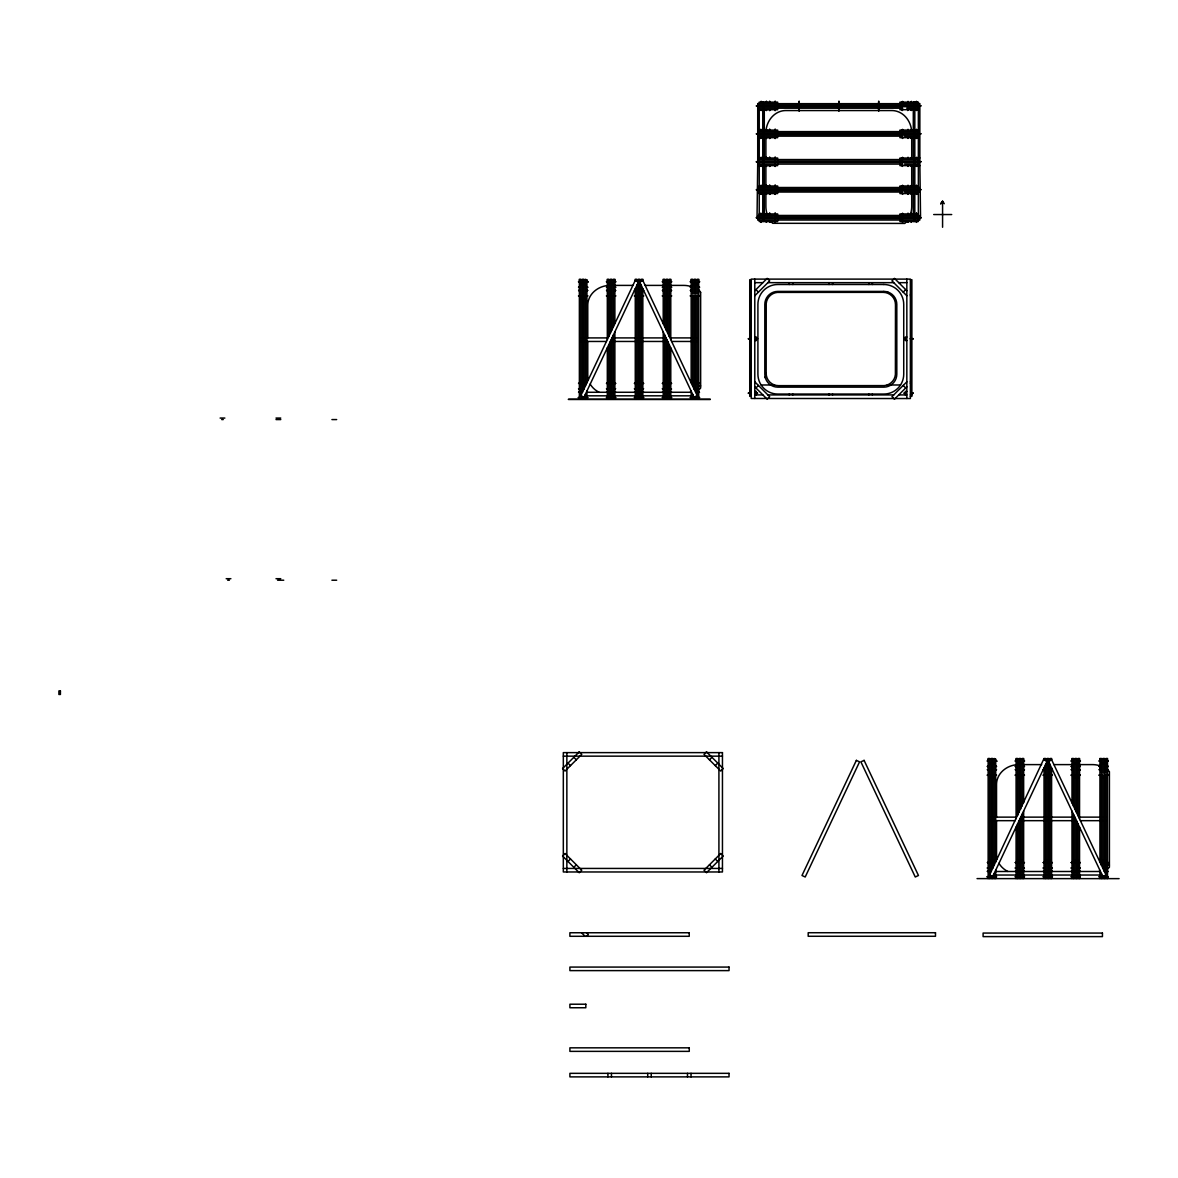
<?xml version="1.0" encoding="UTF-8"?>
<svg xmlns="http://www.w3.org/2000/svg" width="1178" height="1178" viewBox="0 0 1178 1178"><rect width="100%" height="100%" fill="white"/><g stroke="black" fill="none" stroke-linecap="round" stroke-linejoin="round"><path stroke-width="1.5" d="M641.318 388.858L641.318 383.439L639.801 383.439M669.266 388.858L669.266 383.439L667.749 383.439M697.214 388.858L697.214 392.274L695.697 392.274M1050.084 868.068L1050.084 862.649L1048.567 862.649M1078.032 868.068L1078.032 862.649L1076.515 862.649M1105.98 868.068L1105.98 871.499L1104.478 871.499M697.214 399.357L697.214 295.766M1105.98 878.582L1105.98 774.977M766.068 130.095C766.966 121.761 772.562 113.662 780.823 111.262A17.699 17.699 0 0 1 785.785 110.555L798.846 110.555M611.102 339.838L583.994 397.236L580.798 395.72L635.163 280.6L638.358 282.116L611.22 339.573M1045.549 760.59L1045.549 758.485L1044.032 758.485L989.564 874.945L992.774 876.447L1019.868 819.063M1019.986 818.798L1047.124 761.327L1043.929 759.825M751.24 294.294L750.489 295.045L751.24 295.796M754.789 290.76L767.173 278.376L769.676 280.879L754.789 295.766M751.24 381.79L750.489 382.541L751.24 383.292M755.923 387.96L758.426 385.456M903.202 292.129L905.705 289.626M910.373 295.796L911.124 295.045L910.373 294.294M906.839 381.819L891.952 396.706L894.455 399.209L906.839 386.826M910.373 383.292L911.124 382.541L910.373 381.79M567.987 861.471L570.491 858.968M573.819 867.303L576.322 864.799M709.451 759.795L711.954 757.292M715.267 765.626L717.785 763.123M586.556 936.289L588.323 934.537L586.541 932.755M694.195 399.357L694.195 397.163L697.258 395.72L642.894 280.6L639.698 282.116L666.851 339.632M607.318 285.577C598.984 286.475 590.885 292.07 588.485 300.316A17.699 17.699 0 0 0 587.778 305.293L587.778 337.909M1016.084 764.787C1007.75 765.685 999.651 771.281 997.251 779.541A17.699 17.699 0 0 0 996.544 784.504L996.544 817.134M757.528 338.631L756.305 338.631M757.528 338.955L756.305 338.955M757.528 392.996L756.291 392.996M757.528 393.319L756.291 393.319M904.086 393.01L905.322 392.996M987.105 876.962L988.136 876.962M578.516 281.616L579.37 281.616M606.464 281.616L607.318 281.616M662.36 281.616L663.214 281.616M690.308 281.616L691.162 281.616M578.545 295.766L579.37 295.766M606.493 295.766L607.318 295.766M634.441 295.766L635.266 295.766M662.389 295.766L663.214 295.766M690.337 295.766L691.162 295.766M614.887 383.601L615.652 383.439M642.835 383.601L643.6 383.439M670.783 383.601L671.548 383.439M698.731 383.601L699.496 383.439M987.311 774.977L988.136 774.977M1015.259 774.977L1016.084 774.977M1043.207 774.977L1044.032 774.977M1071.155 774.977L1071.995 774.977M1099.103 774.977L1099.943 774.977M1023.653 862.826L1024.418 862.664M1051.601 862.826L1052.366 862.664M1079.549 862.826L1080.314 862.664M1107.497 862.826L1108.262 862.664M987.341 867.936L988.136 867.921M1015.289 867.936L1016.084 867.921M1043.237 867.936L1044.032 867.921M1071.185 867.936L1071.98 867.921M995.705 876.962L996.529 876.962M1023.653 876.962L1024.477 876.962M1051.601 876.962L1052.425 876.962M1079.549 876.962L1080.373 876.962M1107.497 876.962L1108.321 876.962M756.379 189.614L757.719 189.614M918.354 219.992L919.105 218.475L774.55 218.475M777.657 103.664L777.657 102.147L759.221 102.147L759.221 221.508L777.657 221.508L777.657 219.992M899.933 103.664L899.933 102.147L918.354 102.147L918.354 221.508L899.933 221.508L899.933 219.992M578.575 287.049L579.37 287.034M606.523 287.049L607.318 287.034M662.419 287.049L663.214 287.034M690.367 287.049L691.162 287.034M578.589 392.009L579.37 392.009M606.537 392.009L607.318 392.009M634.486 392.009L635.266 392.009M662.434 392.009L663.214 392.009M690.382 392.009L691.162 392.009M579.37 397.428L578.339 397.428M606.464 397.428L607.318 397.428M634.412 397.428L635.266 397.428M662.36 397.428L663.214 397.428M690.308 397.428L691.162 397.428M987.282 760.841L988.136 760.841M1015.245 760.841L1016.084 760.841M1071.141 760.841L1071.995 760.841M1099.089 760.841L1099.943 760.841M987.341 766.26L988.136 766.26M1015.289 766.26L1016.084 766.26M1071.185 766.26L1071.995 766.26M1099.133 766.26L1099.943 766.26M987.355 871.234L988.136 871.219M1015.303 871.234L1016.084 871.219M1043.252 871.234L1044.032 871.219M1071.2 871.234L1071.98 871.219M1099.148 871.234L1099.928 871.219M988.136 876.653L987.105 876.653M1015.23 876.653L1016.084 876.653M1043.178 876.653L1044.032 876.653M1071.126 876.653L1071.995 876.653M1099.074 876.653L1099.943 876.653M759.221 103.576L757.719 103.576L757.719 105.799M918.354 103.576L919.856 103.576L919.856 105.799M756.394 105.799L759.221 105.799M918.354 105.799L921.181 105.799L918.354 106.108M756.394 106.108L759.221 106.108M902.598 108.199L758.47 108.199L758.47 106.683L919.105 106.683L919.105 108.199L906.721 108.199M759.221 109.716L762.77 109.716M914.82 109.716L918.354 109.716M799.17 110.555L838.633 110.555M838.957 110.555L878.42 110.555M878.729 110.555L891.82 110.555A17.699 17.699 0 0 1 896.782 111.262C905.043 113.662 910.638 121.761 911.536 130.095M759.221 130.095L762.77 130.095M914.82 130.095L918.354 130.095M914.82 133.129L758.47 133.129L758.47 131.612L919.105 131.612L919.105 133.129L914.82 133.129L914.82 134.631M756.394 133.718L757.719 133.718M919.856 133.718L921.181 133.718L919.856 134.042M756.394 134.042L757.719 134.042M902.598 134.631L904.498 134.631M902.598 136.147L758.47 136.147L758.47 134.631L919.105 134.631L919.105 136.147L904.498 136.147M759.221 137.664L762.77 137.664M914.82 137.664L918.354 137.664M757.719 157.94L762.77 158.043M914.82 158.043L919.856 157.94M762.77 158.618L763.624 158.618M913.951 158.618L914.82 158.618M762.77 158.942L763.624 158.942M913.951 158.942L914.82 158.942M759.221 159.56L918.354 159.56M756.335 161.666L759.221 161.666M918.354 161.666L921.255 161.666L918.354 161.99M756.335 161.99L759.221 161.99M759.221 164.095L902.598 164.095M904.498 164.095L918.354 164.095M762.77 164.67L763.624 164.67M913.951 164.67L914.82 164.67M762.77 164.994L763.624 164.994M913.951 164.994L914.82 164.994M757.719 165.671L762.77 165.612M914.82 165.612L919.856 165.671M759.221 185.991L762.77 185.991M914.82 185.991L918.354 185.991M919.856 189.614L921.211 189.614L919.856 189.938M756.379 189.938L757.719 189.938M904.498 190.527L758.47 190.527L758.47 192.043L902.598 192.043M905.352 190.527L914.82 190.527L914.82 189.025M902.598 190.527L919.105 190.527L919.105 192.043L904.498 192.043M759.221 193.56L762.77 193.56M914.82 193.56L918.354 193.56M916.425 213.94L916.587 213.1M916.425 213.115L916.749 213.94M759.221 213.94L762.77 213.94M914.82 213.94L918.354 213.94M933.698 214.543L951.706 214.543M773.769 215.456L758.47 215.456L758.47 216.973L919.105 216.973L919.105 215.456L774.535 215.456M757.042 217.562L757.719 162.476L919.856 162.476L920.548 217.518M756.32 217.562L759.221 217.562M918.354 217.562L921.255 217.886L918.354 217.886M756.32 217.886L759.221 217.886M773.784 218.475L758.47 218.475L758.47 219.992M766.422 279.112L751.24 279.112L751.24 398.473L910.388 398.532L910.373 279.112L895.192 279.112M767.923 279.112L893.704 279.112M751.24 279.716L749.738 279.716L749.738 338.631M910.373 279.716L911.875 279.716L911.875 338.631M579.37 280.011L586.938 280.011L586.938 382.732M607.318 280.011L614.887 280.011M635.266 280.011L642.835 280.011M663.214 280.011L670.783 280.011M691.162 280.011L698.731 280.011M588.337 281.616L586.938 281.616M578.516 281.94L579.37 281.94M586.938 281.94L588.337 281.94M606.464 281.94L607.318 281.94M614.887 281.94L615.741 281.94M662.36 281.94L663.214 281.94M670.783 281.94L671.637 281.94M690.308 281.94L691.162 281.94M698.731 281.94L699.585 281.94M754.789 282.661L762.888 282.661M767.894 282.661L893.734 282.661M898.74 282.661L906.839 282.661M580.887 283.545L582.403 283.545M583.905 283.545L585.422 283.545M608.835 283.545L610.351 283.545M611.853 283.545L613.37 283.545M664.731 283.545L666.247 283.545M667.749 283.545L669.266 283.545M692.679 283.545L694.195 283.545M695.697 283.545L697.214 283.545M580.887 284.678L582.403 284.678M583.905 284.678L585.422 284.678M608.835 284.678L610.351 284.678M611.853 284.678L613.37 284.678M637.151 284.678L638.299 284.678M639.801 284.678L640.906 284.678M664.731 284.678L666.247 284.678M667.749 284.678L669.266 284.678M692.679 284.678L694.195 284.678M695.697 284.678L697.214 284.678M614.887 285.4L632.895 285.4M645.161 285.4L663.214 285.4M670.783 285.4L683.579 285.4A25.239 25.239 0 0 1 691.162 286.563M586.938 287.358L587.748 287.358M614.887 287.358L615.696 287.358M670.783 287.358L671.593 287.358M698.731 287.358L699.541 287.358M578.619 290.333L579.37 290.333M586.938 290.333L587.704 290.333M606.567 290.333L607.318 290.333M614.887 290.333L615.652 290.333M634.515 290.333L635.266 290.333M642.835 290.333L643.571 290.333M662.463 290.333L663.214 290.333M670.783 290.333L671.548 290.333M690.411 290.333L691.162 290.333M698.731 290.333L699.496 290.333M586.938 290.657L587.704 290.657M614.887 290.657L615.652 290.657M642.835 290.657L643.6 290.406M670.783 290.657L671.548 290.657M698.731 290.657L699.496 290.657M580.887 295.928L582.403 295.928M583.905 295.928L585.422 295.928M608.835 295.928L610.351 295.928M611.853 295.928L613.37 295.928M636.783 295.928L638.299 295.928M639.801 295.928L641.318 295.928M664.731 295.928L666.247 295.928M667.749 295.928L669.266 295.928M692.679 295.928L694.195 295.928M695.697 295.928L697.214 295.928M578.545 296.076L579.37 296.076M586.938 296.076L587.734 296.076M606.493 296.076L607.318 296.076M614.887 296.076L615.682 296.076M634.441 296.076L635.266 296.076M642.835 296.076L643.63 296.076M662.389 296.076L663.214 296.076M670.783 296.076L671.578 296.076M690.337 296.076L691.162 296.076M698.731 296.076L699.526 296.076M580.887 298.446L582.403 298.446M583.905 298.446L585.422 298.446M608.835 298.446L610.351 298.446M611.853 298.446L613.37 298.446M636.783 298.446L638.299 298.446M639.801 298.446L641.318 298.446M664.731 298.446L666.247 298.446M667.749 298.446L669.266 298.446M692.679 298.446L694.195 298.446M695.697 298.446L697.214 298.446M754.789 337.026L756.305 337.026L756.305 340.56L754.789 340.56M906.824 337.026L905.322 337.026L905.322 340.56L906.824 340.56M580.887 337.909L582.403 337.909M583.905 337.909L585.422 337.909M586.938 337.909L607.318 337.909M612.015 337.909L613.37 337.909M614.887 337.909L635.266 337.909M636.783 337.909L638.299 337.909M639.801 337.909L641.318 337.909M642.835 337.909L663.214 337.909M664.731 337.909L666.041 337.909M670.783 337.909L691.162 337.909M692.679 337.909L694.195 337.909M695.697 337.909L697.214 337.909M748.339 338.631L751.24 338.631M904.086 338.631L905.322 338.631M910.373 338.631L913.274 338.631M748.339 338.955L751.24 338.955M904.086 338.955L905.322 338.955M910.373 338.955L913.274 338.955M580.887 341.458L582.403 341.458M583.905 341.458L585.422 341.458M586.938 341.458L606.42 341.458M611.853 341.458L613.37 341.458M614.887 341.458L635.266 341.458M636.783 341.458L638.299 341.458M639.801 341.458L641.318 341.458M642.835 341.458L663.214 341.458M664.731 341.458L666.247 341.458M671.622 341.458L691.162 341.458M692.679 341.458L694.195 341.458M695.697 341.458L697.214 341.458M580.887 380.936L582.388 380.936M583.905 380.936L585.422 380.936M608.835 380.936L610.337 380.936M611.853 380.936L613.37 380.936M636.783 380.936L638.285 380.936M639.801 380.936L641.318 380.936M664.731 380.936L666.233 380.936M667.749 380.936L669.266 380.936M692.679 380.936L694.181 380.936M695.697 380.936L697.214 380.936M579.37 383.292L578.531 383.292L579.37 383.601M606.508 383.292L607.318 383.292M634.456 383.292L635.266 383.292M662.404 383.292L663.214 383.292M580.887 383.439L582.388 383.439M583.905 383.439L585.422 383.439M608.835 383.439L610.337 383.439M611.853 383.439L613.37 383.439M636.783 383.439L638.285 383.439M664.731 383.439L666.233 383.439M692.679 383.439L694.181 383.439M695.697 383.439L697.214 383.439M761.106 384.985L774.476 384.985M887.152 384.985L900.522 384.985M698.731 385.883L700.645 385.883M578.575 388.711L579.37 388.711M606.523 388.711L607.318 388.711M614.887 388.711L615.652 388.711L614.887 389.034M634.471 388.711L635.266 388.711M642.835 388.711L643.6 388.711L642.835 389.034M662.419 388.711L663.214 388.711M670.783 388.711L671.548 389.02L670.783 389.034M698.731 388.711L699.496 388.711M579.37 389.034L578.575 388.873M607.318 389.034L606.523 388.873M635.266 389.034L634.471 388.873M663.214 389.034L662.419 388.873M698.731 389.034L699.496 388.873M754.789 391.39L756.291 391.39L756.291 394.924M906.824 391.39L905.322 391.39L905.322 394.924M586.938 392.009L587.689 392.274M578.589 392.318L579.37 392.333M580.887 392.274L582.403 392.274M586.938 392.274L607.318 392.274M608.835 392.274L610.351 392.274M611.853 392.274L613.37 392.274M614.887 392.274L635.266 392.274M636.783 392.274L638.299 392.274M639.801 392.274L641.318 392.274M642.835 392.274L663.214 392.274M664.731 392.274L666.247 392.274M667.749 392.274L669.266 392.274M670.783 392.274L691.162 392.274M698.731 392.333L699.511 392.333L698.731 392.009M748.339 392.996L749.738 392.996M911.875 392.996L913.274 392.996M748.339 393.319L749.738 393.319M904.086 393.319L905.322 393.319M911.875 393.319L913.274 393.319M749.738 394.836L751.24 394.836M754.789 394.924L762.888 394.924M767.894 394.924L893.734 394.924M898.74 394.924L906.824 394.924M910.373 394.836L911.875 394.836M581.004 395.823L580.887 399.357M584.671 395.823L585.422 395.823M586.938 395.823L607.318 395.823M608.835 395.823L610.351 395.823M611.853 395.823L613.37 395.823M614.887 395.823L635.266 395.823M636.783 395.823L638.299 395.823M639.801 395.823L641.318 395.823M642.835 395.823L663.214 395.823M664.731 395.823L666.247 395.823M667.749 395.823L669.266 395.823M670.783 395.823L691.162 395.823M751.24 396.338L749.738 396.338L749.738 338.955M910.373 396.338L911.875 396.338L911.875 338.955M578.339 397.752L579.37 397.752M586.938 397.752L587.763 397.752M606.464 397.752L607.318 397.752M614.887 397.752L615.711 397.752M634.412 397.752L635.266 397.752M642.835 397.752L643.659 397.752M662.36 397.752L663.214 397.752M670.783 397.752L671.607 397.752M690.308 397.752L691.162 397.752M698.731 397.752L699.555 397.752M220.109 418.057L224.865 418.057M276.005 418.057L280.762 418.057M221.7 419.574L223.26 419.574M276.02 419.574L280.776 419.574M331.916 419.574L336.672 419.574M226.176 578.707L230.888 578.707M276.005 578.707L280.762 578.707M227.678 580.209L229.371 580.209M277.596 580.209L283.736 580.209M331.916 580.209L336.672 580.209M563.32 756.158L722.453 756.158M988.136 759.221L995.705 759.221L995.705 861.943M1016.084 759.221L1023.653 759.221M1044.032 759.221L1051.601 759.221M1071.995 759.221L1079.549 759.221M1099.943 759.221L1107.497 759.221M987.282 761.15L988.136 761.15M997.103 761.15L995.705 760.841M1015.245 761.15L1016.084 761.15M1023.653 761.15L1024.507 761.15M1071.141 761.15L1071.995 761.15M1079.549 761.15L1080.403 761.15M1099.089 761.15L1099.943 761.15M1107.497 761.15L1108.351 761.15M995.705 761.15L996.559 761.15M989.653 762.77L991.169 762.77M992.671 762.77L994.188 762.77M1017.601 762.77L1019.117 762.77M1020.619 762.77L1022.136 762.77M1073.497 762.77L1075.013 762.77M1076.53 762.77L1078.032 762.77M1101.445 762.77L1102.961 762.77M1104.478 762.77L1105.98 762.77M989.653 763.904L991.169 763.904M992.671 763.904L994.188 763.904M1017.601 763.904L1019.117 763.904M1020.619 763.904L1022.136 763.904M1045.917 763.904L1047.065 763.904M1048.582 763.904L1049.672 763.904M1073.497 763.904L1075.013 763.904M1076.53 763.904L1078.032 763.904M1101.445 763.904L1102.961 763.904M1104.478 763.904L1105.98 763.904M1023.653 764.61L1041.661 764.61M1053.927 764.61L1071.995 764.61M1079.549 764.61L1092.345 764.61A25.239 25.239 0 0 1 1099.943 765.774M995.705 766.583L996.514 766.583M1023.653 766.583L1024.462 766.583M1079.549 766.583L1080.359 766.583M1107.497 766.583L1108.307 766.583M987.4 769.558L988.136 769.558M995.705 769.558L996.47 769.558M1015.348 769.558L1016.084 769.558M1023.653 769.558L1024.418 769.558M1043.296 769.558L1044.032 769.558M1051.601 769.558L1052.381 769.882L1051.601 769.882M1071.244 769.558L1071.995 769.558M1079.549 769.558L1080.329 769.558M1099.192 769.558L1099.943 769.558M1107.497 769.558L1108.277 769.558M987.4 769.882L988.136 769.882M995.705 769.882L996.47 769.882M1015.348 769.882L1016.084 769.882M1023.653 769.882L1024.418 769.882M1043.296 769.882L1044.032 769.882M1071.244 769.882L1071.995 769.882M1079.549 769.882L1080.329 769.882M1099.192 769.882L1099.943 769.882M1107.497 769.882L1108.277 769.882M989.653 775.153L991.169 775.153M992.671 775.153L994.188 775.153M995.705 775.301L996.5 775.301M1017.601 775.153L1019.117 775.153M1020.619 775.153L1022.136 775.153M1023.653 775.301L1024.448 775.301M1045.549 775.153L1047.065 775.153M1048.582 775.153L1050.084 775.153M1051.601 775.301L1052.396 775.301M1073.497 775.153L1075.013 775.153M1076.53 775.153L1078.032 775.153M1079.549 775.301L1080.344 775.301M1101.445 775.153L1102.961 775.153M1104.478 775.153L1105.98 775.153M1107.497 775.301L1108.292 775.301M989.653 777.657L991.169 777.657M992.671 777.657L994.188 777.657M1017.601 777.657L1019.117 777.657M1020.619 777.657L1022.136 777.657M1045.549 777.657L1047.065 777.657M1048.582 777.657L1050.084 777.657M1073.497 777.657L1075.013 777.657M1076.53 777.657L1078.032 777.657M1101.445 777.657L1102.961 777.657M1104.478 777.657L1105.98 777.657M989.653 817.134L991.169 817.134M992.671 817.134L994.188 817.134M995.705 817.134L1016.084 817.134M1020.781 817.134L1022.136 817.134M1023.653 817.134L1044.032 817.134M1045.549 817.134L1047.065 817.134M1048.582 817.134L1050.084 817.134M1051.601 817.134L1071.995 817.134M1073.497 817.134L1074.807 817.134M1079.549 817.134L1099.943 817.134M1101.445 817.134L1102.961 817.134M1104.478 817.134L1105.98 817.134M989.653 820.668L991.169 820.668M992.671 820.668L994.188 820.668M995.705 820.668L1015.186 820.668M1020.619 820.668L1022.136 820.668M1023.653 820.668L1044.032 820.668M1045.549 820.668L1047.065 820.668M1048.582 820.668L1050.084 820.668M1051.601 820.668L1071.995 820.668M1073.497 820.668L1075.013 820.668M1080.403 820.668L1099.943 820.668M1101.445 820.668L1102.961 820.668M1104.478 820.668L1105.98 820.668M989.653 860.146L991.154 860.146M992.671 860.146L994.188 860.146M1017.601 860.146L1019.103 860.146M1020.619 860.146L1022.136 860.146M1045.549 860.146L1047.065 860.146M1048.582 860.146L1050.084 860.146M1073.497 860.146L1075.013 860.146M1076.53 860.146L1078.032 860.146M1101.445 860.146L1102.961 860.146M1104.478 860.146L1105.98 860.146M988.136 862.502L987.297 862.502L988.136 862.826M989.653 862.649L991.154 862.649M992.671 862.649L994.188 862.649M1017.601 862.649L1019.103 862.649M1020.619 862.649L1022.136 862.649M1045.549 862.649L1047.065 862.649M1073.497 862.649L1075.013 862.649M1101.445 862.649L1102.961 862.649M1104.463 862.649L1105.98 862.649M1015.274 862.502L1016.084 862.502M1043.222 862.502L1044.032 862.502M1071.17 862.502L1071.995 862.502M1107.497 865.108L1109.411 865.108M1023.653 867.921L1024.418 868.245L1023.653 868.245M1051.601 867.921L1052.366 867.921L1051.601 868.245M1079.549 867.921L1080.314 867.921L1079.549 868.245M988.136 868.245L987.341 868.083M1016.084 868.245L1015.289 868.083M1044.032 868.245L1043.237 868.083M1071.98 868.245L1071.185 868.083M1107.497 868.245L1108.262 868.083M563.32 868.436L722.453 868.436M995.705 871.219L996.455 871.499M988.136 871.543L987.355 871.381M989.653 871.499L991.169 871.499L991.169 758.485L992.671 758.485L992.671 868.348M995.705 871.499L1016.084 871.499M1017.601 871.499L1019.117 871.499M1020.619 871.499L1022.136 871.499M1023.653 871.499L1044.032 871.499M1045.549 871.499L1047.065 871.499M1048.582 871.499L1050.084 871.499M1051.601 871.499L1071.995 871.499M1073.497 871.499L1075.013 871.499M1076.53 871.499L1078.032 871.499M1079.549 871.499L1099.943 871.499M1107.497 871.543L1108.277 871.543L1107.497 871.219M989.653 875.033L989.653 878.582M993.437 875.033L994.188 875.033M995.705 875.033L1016.084 875.033M1017.601 875.033L1019.117 875.033M1020.619 875.033L1022.136 875.033M1023.653 875.033L1044.032 875.033M1045.549 875.033L1047.065 875.033M1048.582 875.033L1050.084 875.033M1051.601 875.033L1071.995 875.033M1073.497 875.033L1075.013 875.033M1076.53 875.033L1078.032 875.033M1079.549 875.033L1099.943 875.033M977.048 878.611L1119.1 878.641M578.575 287.358L579.37 287.358M606.523 287.358L607.318 287.358M662.419 287.358L663.214 287.358M690.367 287.358L691.162 287.358M614.887 383.292L615.652 383.292M642.835 383.292L643.6 383.292M670.783 383.292L671.548 383.292M698.731 383.292L699.496 383.292M614.887 392.009L615.638 392.009M642.835 392.009L643.586 392.009M670.783 392.009L671.534 392.009M614.887 397.428L615.711 397.428M642.835 397.428L643.659 397.428M670.783 397.428L671.607 397.428M698.731 397.428L699.555 397.428M586.938 397.428L587.763 397.428M1079.549 766.26L1080.359 766.26M1107.497 766.26L1108.307 766.26M995.705 766.26L996.514 766.26M1023.653 766.26L1024.462 766.26M987.341 766.583L988.136 766.583M1015.289 766.583L1016.084 766.583M1071.185 766.583L1071.995 766.583M1099.133 766.583L1099.943 766.583M987.311 775.301L988.136 775.301M1015.259 775.301L1016.084 775.301M1043.207 775.301L1044.032 775.301M1071.155 775.301L1071.995 775.301M1099.103 775.301L1099.943 775.301M1023.653 862.502L1024.418 862.502M1051.601 862.502L1052.366 862.502M1079.549 862.502L1080.314 862.502M1107.497 862.502L1108.262 862.502M1023.653 871.219L1024.404 871.234M1051.601 871.219L1052.352 871.234M1079.549 871.219L1080.3 871.234M995.705 876.653L996.529 876.653M1023.653 876.653L1024.477 876.653M1051.601 876.653L1052.425 876.653M1079.549 876.653L1080.373 876.653M1107.497 876.653L1108.321 876.653M698.731 281.616L699.585 281.616M614.887 281.616L615.741 281.616M670.783 281.616L671.637 281.616M614.887 287.034L615.696 287.049M670.783 287.034L671.593 287.049M698.731 287.034L699.541 287.049M586.938 287.034L587.748 287.049M662.463 290.657L663.214 290.657M690.411 290.657L691.162 290.657M606.567 290.657L607.318 290.657M634.515 290.657L635.266 290.657M578.619 290.657L579.37 290.657M670.783 295.766L671.578 295.766M698.731 295.766L699.526 295.766M586.938 295.766L587.734 295.766M614.887 295.766L615.682 295.766M642.835 295.766L643.63 295.766M663.214 383.601L662.404 383.439M607.318 383.601L606.508 383.439M635.266 383.601L634.456 383.439M1079.549 760.841L1080.403 760.841M1107.497 760.841L1108.351 760.841M1023.653 760.841L1024.507 760.841M1079.549 774.977L1080.344 774.977M1107.497 774.977L1108.292 774.977M995.705 774.977L996.5 774.977M1023.653 774.977L1024.448 774.977M1051.601 774.977L1052.396 774.977M1071.995 862.826L1071.17 862.664M1016.084 862.826L1015.274 862.664M1044.032 862.826L1043.222 862.664M1107.497 867.921L1108.262 867.936M1071.126 876.962L1071.995 876.962M1099.074 876.962L1099.943 876.962M1015.23 876.962L1016.084 876.962M1043.178 876.962L1044.032 876.962M886.548 291.702L887.726 292.011M906.839 290.76L894.455 278.376L891.952 280.879L906.839 295.766M903.202 385.456L905.705 387.96M755.923 289.626L758.426 292.129M754.789 381.819L769.676 396.706L767.173 399.209L754.789 386.826M715.267 858.968L717.785 861.471M709.451 864.799L711.954 867.303M573.819 757.292L576.322 759.795M567.987 763.123L570.491 765.626M581.534 932.755L585.068 936.289M944.27 203.706L942.577 201.202L940.766 203.779L942.577 201.202L942.577 227.266M1075.617 818.843L1048.464 761.327L1051.659 759.825L1106.024 874.945L1102.814 876.447L1075.72 819.049M666.954 339.838L694.048 397.236M765.391 377.991L765.14 377.034M995.705 759.221L994.188 758.485L994.188 865.153M586.938 280.011L585.422 279.26L585.422 385.942M1107.497 878.582L1107.497 758.485L1105.98 758.485L1105.98 773.504M1104.478 773.504L1104.478 758.485L1102.961 758.485L1102.961 773.49M1104.478 774.977L1104.478 871.661M1104.478 875.666L1104.478 878.582M1102.961 774.977L1102.961 868.451M1102.961 876.388L1102.961 878.582M1101.445 773.49L1101.445 758.485L1099.943 758.485L1099.943 862.046M1101.445 774.977L1101.445 865.256M1101.445 873.546L1101.445 878.582M1099.928 870.336L1099.943 878.582M1079.549 818.872L1079.549 758.485L1078.032 758.485L1078.032 815.677M1079.549 827.162L1079.549 878.582M1078.032 823.967L1078.032 878.582M1076.53 812.467L1076.53 758.485L1075.013 758.485L1075.013 809.271M1076.53 820.757L1076.53 878.582M1075.013 817.561L1075.013 878.582M1073.497 806.061L1073.497 758.485L1071.995 758.485L1071.995 802.866M1073.497 814.351L1073.497 878.582M1071.995 811.156L1071.995 878.582M1051.601 759.854L1051.601 758.485L1050.084 758.485L1050.084 760.561M1051.601 767.982L1051.601 878.582M1050.084 764.772L1050.084 878.582M1048.582 761.282L1048.582 758.485L1047.065 758.485L1047.065 878.582M1048.582 761.577L1048.582 878.582M1045.549 764.669L1045.549 878.582M1044.032 767.865L1044.032 878.582M1023.653 802.763L1023.653 758.485L1022.136 758.485L1022.136 805.958M1023.653 811.053L1023.653 878.582M1022.136 814.248L1022.136 878.582M1020.619 809.153L1020.619 758.485L1019.117 758.485L1019.117 812.364M1020.619 817.458L1020.619 878.582M1019.117 820.654L1019.117 878.582M1017.601 815.559L1017.601 758.485L1016.084 758.485L1016.084 818.769M1017.601 823.849L1017.601 878.582M1016.084 827.059L1016.084 878.582M996.544 820.668L996.544 854.271A17.685 17.685 0 0 0 997.148 858.88M995.705 870.233L995.705 878.582M994.188 873.443L994.188 878.582M992.671 876.403L992.671 878.582M991.169 875.696L991.169 878.582M989.653 874.753L989.653 758.485L988.136 758.485L988.136 878.582M919.856 106.108L919.856 161.136L757.719 161.136L757.719 106.108M919.856 217.886L919.856 220.036L757.719 220.036L757.719 217.886M916.749 102.147L916.425 101.308L916.425 102.147M916.749 109.716L916.425 110.57L916.425 109.716M916.749 130.095L916.425 129.256L916.425 130.095M916.749 137.664L916.425 138.518L916.425 137.664M916.749 158.043L916.749 157.219L916.425 158.043M916.749 165.612L916.749 166.466L916.425 165.612M916.749 185.991L916.425 185.152L916.425 185.991M916.749 193.56L916.749 194.429L916.425 193.56M916.749 221.508L916.425 222.377L916.425 221.508M914.82 102.147L914.82 103.664M914.82 105.181L914.82 106.683M914.82 108.199L914.82 131.612M914.805 136.147L914.82 159.56M914.805 161.077L914.82 162.579M914.82 164.095L914.82 187.508M914.805 192.043L914.82 215.456M914.805 216.973L914.82 218.475M914.82 219.992L914.805 221.508M913.686 102.147L913.686 103.664M913.686 105.181L913.686 106.683M913.686 108.199L913.686 109.701L899.933 109.701L899.933 108.199M913.686 131.612L913.686 130.095L899.933 130.095L899.933 131.612M913.686 133.129L913.686 134.631M913.686 136.147L913.686 137.649L899.933 137.649L899.933 136.147M913.686 159.56L913.686 158.043L899.933 158.043L899.933 159.56M913.686 161.077L913.686 162.579M913.686 164.095L913.686 165.612L899.933 165.612L899.933 164.095M913.686 187.508L913.686 185.991L899.933 185.991L899.933 187.508M913.686 189.025L913.686 190.527M913.686 192.043L913.686 193.56L899.933 193.56L899.933 192.043M913.686 215.456L913.686 213.94L899.933 213.94L899.933 215.456M913.686 216.973L913.686 218.475M913.686 219.992L913.686 221.493M913.303 109.701L913.303 130.095M913.303 137.649L913.303 158.043M913.303 165.612L913.303 185.991M913.303 193.56L913.303 213.94M911.713 137.649L911.713 158.043M911.713 165.612L911.713 185.991M911.713 193.56L911.713 206.356A25.239 25.239 0 0 1 910.55 213.94M911.33 102.147L911.33 101.367L911.006 102.147M911.33 109.701L911.33 110.511L911.006 109.701M911.33 130.095L911.33 129.359L911.006 130.095M911.33 137.649L911.33 138.459L911.006 137.649M911.33 158.043L911.33 157.307L911.006 158.043M911.33 165.612L911.33 166.407L911.006 165.612M911.33 185.991L911.33 185.255L911.006 185.991M911.33 193.56L911.33 194.355L911.006 193.56M911.33 213.94L911.33 213.174L911.006 213.94M911.33 221.508L911.33 222.303L911.006 221.508M908.032 102.147L908.032 101.352L907.708 102.147M908.032 109.701L907.708 110.511L907.708 109.701M908.032 130.095L908.032 129.3L907.708 130.095M908.032 137.649L908.032 138.459L907.708 137.649M908.032 158.043L908.032 157.248L907.708 158.043M908.032 165.612L908.032 166.407L907.708 165.612M908.032 185.991L908.032 185.196L907.708 185.991M908.032 193.56L908.032 194.355L907.708 193.56M908.032 213.94L908.032 213.144L907.708 213.94M908.032 221.508L908.032 222.303L907.708 221.508M906.839 279.112L906.839 398.473M902.598 102.147L902.598 101.396L902.289 102.147M902.598 109.701L902.289 110.511L902.289 109.701M902.598 130.095L902.598 129.344L902.289 130.095M902.598 137.649L902.598 138.444L902.289 137.649M902.598 158.043L902.598 157.292L902.289 158.043M902.598 165.612L902.289 166.392L902.289 165.612M902.598 185.991L902.598 185.24L902.289 185.991M902.598 193.56L902.598 194.341L902.289 193.56M902.598 213.94L902.598 213.189L902.289 213.94M902.598 221.508L902.598 222.289L902.289 221.508M902.436 102.147L902.436 103.664M902.436 105.181L902.436 106.683M902.436 108.199L902.436 109.701M902.436 130.095L902.436 131.612M902.436 133.129L902.436 134.631M902.436 136.147L902.436 137.649M902.436 158.043L902.436 159.56M902.436 161.077L902.436 162.579M902.436 164.095L902.436 165.612M902.436 185.991L902.436 187.508M902.436 189.025L902.436 190.527M902.436 192.043L902.436 193.56M902.436 213.94L902.436 215.456M902.436 216.973L902.436 218.475M902.436 219.992L902.436 221.493M899.933 105.181L899.933 106.683M899.933 133.129L899.933 134.631M899.933 161.077L899.933 162.579M899.933 189.025L899.933 190.527M899.933 216.973L899.933 218.475M880.349 105.181L880.349 106.697M878.729 103.664L878.729 101.117L878.42 103.664M878.729 108.199L878.729 111.115L878.42 108.199M876.8 105.181L876.8 106.697M872.368 282.661L872.368 284.502M872.368 394.056L872.368 394.924M868.819 282.661L868.819 284.502M868.819 394.056L868.819 394.924M840.562 105.181L840.562 106.697M838.957 103.664L838.957 101.117L838.633 103.664M838.957 108.199L838.957 111.115L838.633 108.199M837.028 105.181L837.028 106.697M832.581 282.661L832.581 284.502M832.581 394.056L832.581 394.924M829.032 282.661L829.032 284.502M829.032 394.056L829.032 394.924M800.775 105.181L800.775 106.697M799.17 103.664L799.17 101.117L798.846 103.664M799.17 108.199L799.17 111.115L798.846 108.199M797.241 105.181L797.241 106.697M792.794 282.661L792.794 284.502M792.794 394.056L792.794 394.924M789.26 282.661L789.26 284.502M789.26 394.056L789.26 394.924M777.657 105.181L777.657 106.683M777.657 108.199L777.657 109.716L763.904 109.716L763.904 108.199M777.657 131.612L777.657 130.095L763.904 130.095L763.904 131.612M777.657 133.129L777.657 134.631M777.657 136.147L777.657 137.664L763.904 137.664L763.904 136.147M777.657 159.56L777.657 158.043L763.904 158.043L763.904 159.56M777.657 161.077L777.657 162.579M777.657 164.095L777.657 165.612L763.904 165.612L763.904 164.095M777.657 187.508L777.657 185.991L763.904 185.991L763.904 187.508M777.657 189.025L777.657 190.527M777.657 192.043L777.657 193.56L763.904 193.56L763.904 192.043M777.657 215.456L777.657 213.94L763.904 213.94L763.904 215.456M777.657 216.973L777.657 218.475M775.301 101.323L775.301 102.147M775.301 109.716L775.301 110.541M775.301 129.271L775.301 130.095M775.301 137.664L775.301 138.489M775.301 157.219L775.301 158.043M775.301 165.612L775.301 166.437M775.301 185.167L775.301 185.991M775.301 193.56L775.301 194.385M775.301 213.115L775.301 213.94M775.301 221.508L775.301 222.333M774.977 101.323L775.153 103.664M775.153 105.181L775.153 106.683M775.153 108.199L774.977 110.541M774.977 129.271L775.153 131.612M775.153 133.129L775.153 134.631M775.153 136.147L774.977 138.489M774.977 157.219L775.153 159.56M775.153 161.077L775.153 162.579M775.153 164.095L774.977 166.437M774.977 185.167L775.153 187.508M775.153 189.025L775.153 190.527M775.153 192.043L774.977 194.385M774.977 213.115L775.153 215.456M775.153 216.973L775.153 218.475M775.153 219.992L774.977 222.333M769.867 101.352L769.867 102.147M769.867 109.716L769.867 110.526M769.867 129.3L769.867 130.095M769.867 137.664L769.867 138.474M769.867 157.248L769.867 158.043M769.867 165.612L769.867 166.422M769.867 185.196L769.867 185.991M769.867 193.56L769.867 194.37M769.867 213.144L769.867 213.94M769.867 221.508L769.867 222.318M769.558 101.352L769.558 102.147M769.558 109.716L769.558 110.526M769.558 129.3L769.558 130.095M769.558 137.664L769.558 138.474M769.558 157.248L769.558 158.043M769.558 165.612L769.558 166.422M769.558 185.196L769.558 185.991M769.558 193.56L769.558 194.37M769.558 213.144L769.558 213.94M769.558 221.508L769.558 222.318M766.569 101.352L766.569 102.147M766.569 109.716L766.569 110.482M766.569 129.344L766.569 130.095M766.569 137.664L766.569 138.43M766.569 157.292L766.569 158.043M766.569 165.612L766.569 166.378M766.569 185.24L766.569 185.991M766.569 193.56L766.569 194.326M766.569 213.144L766.569 213.94M766.569 221.508L766.569 222.274M766.26 101.352L766.26 102.147M766.26 109.716L766.26 110.482M766.26 129.344L766.26 130.095M766.26 137.664L766.26 138.43M766.26 157.292L766.26 158.043M766.26 165.612L766.26 166.378M766.26 185.24L766.26 185.991M766.26 193.56L766.26 194.326M766.26 213.144L766.26 213.94M766.26 221.508L766.26 222.274M766.171 373.397L766.23 303.423A12.266 12.266 0 0 1 777.259 292.409L883.176 292.35A12.295 12.295 0 0 1 895.471 304.631L895.398 374.501A12.266 12.266 0 0 1 884.295 385.604L778.452 385.648A12.295 12.295 0 0 1 766.156 373.352M765.891 137.664L765.891 158.043M765.891 165.612L765.891 185.991M765.891 193.56L765.891 206.356A25.239 25.239 0 0 0 767.055 213.94M764.286 109.716L764.286 130.095M764.286 137.664L764.286 158.043M764.286 165.612L764.286 185.991M764.286 193.56L764.286 213.94M763.904 102.147L763.904 103.664M763.904 105.181L763.904 106.683M763.904 133.129L763.904 134.631M763.904 161.077L763.904 162.579M763.904 189.025L763.904 190.527M763.904 216.973L763.904 218.475M763.904 219.992L763.904 221.508M762.77 102.147L762.77 103.664M762.77 105.181L762.77 106.683M762.77 108.199L762.77 131.612M762.77 133.129L762.77 134.631M762.77 136.147L762.77 159.56M762.77 161.077L762.77 162.579M762.77 164.095L762.77 187.508M762.77 189.025L762.77 190.527M762.77 192.043L762.77 215.456M762.77 216.973L762.77 218.475M762.77 219.992L762.77 221.508M761.15 102.147L761.15 101.293L760.841 102.147M761.15 109.716L761.15 110.57L760.841 109.716M761.15 130.095L760.841 129.241L760.841 130.095M761.15 137.664L760.841 138.518L760.841 137.664M761.15 158.043L761.15 157.189L760.841 158.043M761.15 165.612L761.15 166.466L760.841 165.612M761.15 185.991L761.15 185.137L760.841 185.991M761.15 193.56L761.15 194.414L760.841 193.56M761.15 213.94L760.841 213.085L760.841 213.94M761.15 221.508L761.15 222.362L760.841 221.508M754.789 279.112L754.789 398.473M718.919 752.624L718.919 871.97M700.645 292.409L700.645 388.048A21.307 21.307 0 0 1 698.731 389.785M698.731 399.357L698.731 279.26L697.214 279.26L697.214 294.294M695.697 294.294L695.697 279.26L694.195 279.26L694.195 294.264M695.697 295.766L695.697 392.436M695.697 396.456L695.697 399.357M694.195 295.766L694.195 389.241M692.679 294.264L692.679 279.26L691.162 279.26L691.162 382.835M692.679 295.766L692.679 386.031M692.679 394.321L692.679 399.357M691.162 391.111L691.162 399.357M691.03 1073.335L691.03 1076.883M687.481 1073.335L687.481 1076.883M670.783 339.647L670.783 279.26L669.266 279.26L669.266 336.452M670.783 347.952L670.783 399.357M669.266 344.742L669.266 399.357M667.749 333.256L667.749 279.26L666.247 279.26L666.247 330.046M667.749 341.546L667.749 399.357M666.247 338.336L666.247 399.357M664.731 326.851L664.731 279.26L663.214 279.26L663.214 323.641M664.731 335.141L664.731 399.357M663.214 331.931L663.214 399.357M651.243 1073.335L651.243 1076.883M647.709 1073.335L647.709 1076.883M642.835 280.629L642.835 279.26L641.318 279.26L641.318 281.351M642.835 288.757L642.835 399.357M641.318 285.562L641.318 399.357M639.801 282.057L639.801 279.26L638.299 279.26L638.299 399.357M639.801 282.352L639.801 399.357M636.783 281.365L636.783 279.26L635.266 279.26L635.266 280.659M636.783 285.444L636.783 399.357M635.266 288.654L635.266 399.357M614.887 323.538L614.887 279.26L613.37 279.26L613.37 326.748M614.887 331.828L614.887 399.357M613.37 335.038L613.37 399.357M611.853 329.943L611.853 279.26L610.351 279.26L610.351 333.138M611.853 338.233L611.853 399.357M611.456 1073.335L611.456 1076.883M610.351 341.443L610.351 399.357M608.835 336.348L608.835 279.26L607.318 279.26L607.318 339.544M608.835 344.639L608.835 399.357M607.922 1073.335L607.922 1076.883M607.318 347.834L607.318 399.357M587.778 341.458L587.778 375.06A17.685 17.685 0 0 0 588.382 379.655M586.938 391.022L586.938 399.357M585.422 394.218L585.422 399.357M583.905 389.123L583.905 279.26L582.403 279.26L582.403 392.333M583.905 397.192L583.905 399.357M582.403 396.471L582.403 399.357M580.887 395.528L580.887 279.26L579.37 279.26L579.37 399.357M566.854 752.624L566.854 871.97M1107.497 868.996A21.307 21.307 0 0 0 1109.411 867.258L1109.411 771.634A21.278 21.278 0 0 0 1107.614 769.882M1007.808 871.44A21.233 21.233 0 0 1 998.929 863.312M599.042 392.23A21.233 21.233 0 0 1 590.163 384.102M698.834 290.657A21.278 21.278 0 0 1 700.645 292.306M906.545 221.508A21.307 21.307 0 0 1 904.807 223.422L772.68 223.305A21.307 21.307 0 0 1 771.06 221.508M856.362 760.37L801.997 875.49L805.207 876.992L859.557 761.871L856.362 760.37M579.237 751.873L562.569 768.542L565.072 771.045L581.755 754.376L579.237 751.873M565.072 853.535L562.569 856.038L579.237 872.721L581.755 870.218L565.072 853.535M706.52 751.873L704.017 754.376L720.7 771.045L723.204 768.542L706.52 751.873M720.7 853.535L704.017 870.218L706.52 872.721L723.204 856.038L720.7 853.535M864.092 760.37L860.897 761.871L915.262 876.992L918.457 875.49L864.092 760.37M919.105 103.664L758.47 103.664L758.47 105.181L919.105 105.181L919.105 103.664M919.105 187.508L758.47 187.508L758.47 189.025L919.105 189.025L919.105 187.508M883.839 284.502L777.804 284.502A19.893 19.893 0 0 0 757.91 304.395L757.91 374.162A19.893 19.893 0 0 0 777.804 394.056L883.839 394.056A19.893 19.893 0 0 0 903.732 374.162L903.732 304.395A19.893 19.893 0 0 0 883.839 284.502M883.839 291.408L777.804 291.408A12.987 12.987 0 0 0 764.816 304.395L764.816 374.162A12.987 12.987 0 0 0 777.804 387.15L883.839 387.15A12.987 12.987 0 0 0 896.811 374.162L896.811 304.395A12.987 12.987 0 0 0 883.839 291.408M710.334 399.357L568.282 399.371L710.334 399.416M60.417 690.926L58.9 690.926L58.9 694.475L60.417 694.46L60.417 690.926M722.453 752.624L563.32 752.624L563.32 871.97L722.453 871.97L722.453 752.624M689.233 932.755L569.887 932.755L569.887 936.289L689.233 936.289L689.233 932.755M935.494 932.726L808.196 932.726L808.196 936.274L935.494 936.274L935.494 932.726M1102.446 933.064L983.1 933.064L983.1 936.613L1102.446 936.613L1102.446 933.064M729.035 967.079L569.902 967.079L569.902 970.613L729.035 970.613L729.035 967.079M585.819 1004.216L569.902 1004.216L569.902 1007.75L585.819 1007.75L585.819 1004.216M689.263 1047.831L569.902 1047.831L569.902 1051.365L689.263 1051.365L689.263 1047.831M729.035 1073.335L569.902 1073.335L569.902 1076.883L729.035 1076.883L729.035 1073.335"/></g></svg>
